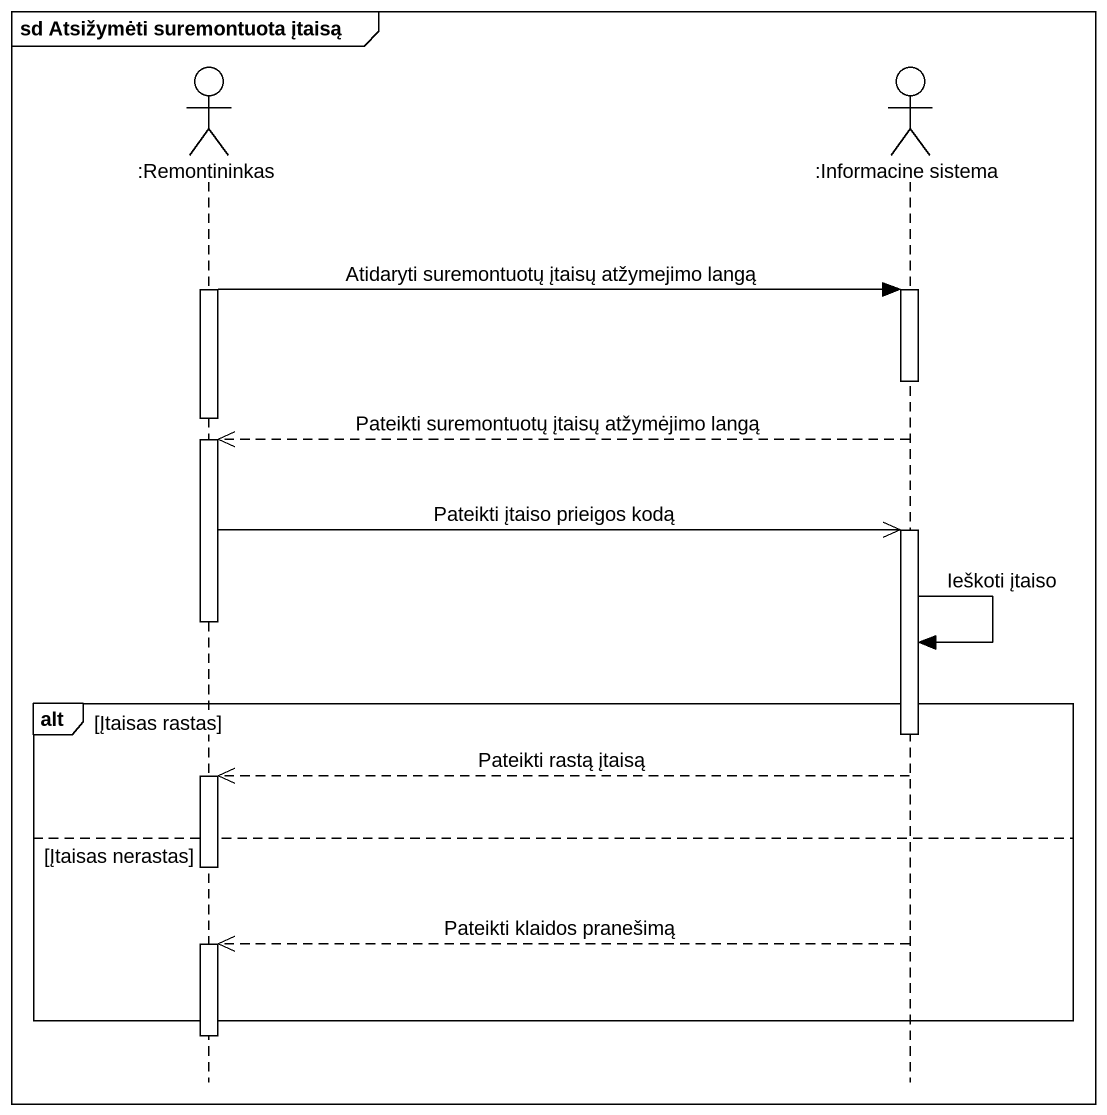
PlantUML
@startuml
mainframe sd Atsižymėti suremontuota įtaisą
hide footbox
actor ":Remontininkas" as Remontininkas
actor ":Informacine sistema" as Informacine_sistema

activate Remontininkas
Remontininkas -> Informacine_sistema : Atidaryti suremontuotų įtaisų atžymejimo langą
activate Informacine_sistema
deactivate Informacine_sistema
deactivate Remontininkas
Informacine_sistema -->> Remontininkas : Pateikti suremontuotų įtaisų atžymėjimo langą
activate Remontininkas
Remontininkas ->> Informacine_sistema : Pateikti įtaiso prieigos kodą
activate Informacine_sistema
deactivate Remontininkas
Informacine_sistema -> Informacine_sistema : Ieškoti įtaiso
alt Įtaisas rastas
  deactivate Informacine_sistema
  Informacine_sistema -->> Remontininkas : Pateikti rastą įtaisą
  activate Remontininkas
else Įtaisas nerastas
  deactivate Remontininkas
  Informacine_sistema -->> Remontininkas : Pateikti klaidos pranešimą
  activate Remontininkas
end
deactivate Remontininkas
@enduml
